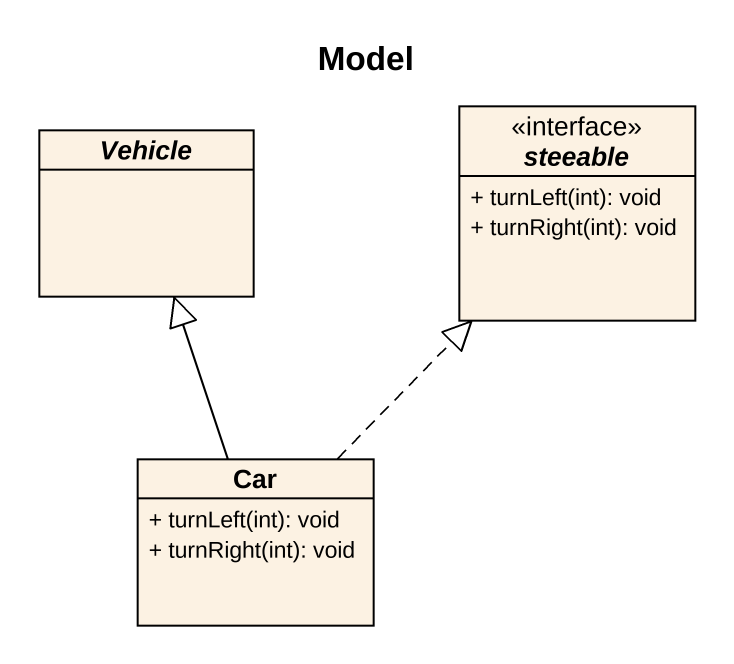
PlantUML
@startuml
title Model
hide circle
hide empty members
skinparam classAttributeIconSize 0
abstract class Vehicle
interface steeable {
  + turnLeft(int): void
  + turnRight(int): void
}
class Car {
  + turnLeft(int): void
  + turnRight(int): void
}
Car -up-|> Vehicle
Car .up.|> steeable
@enduml
